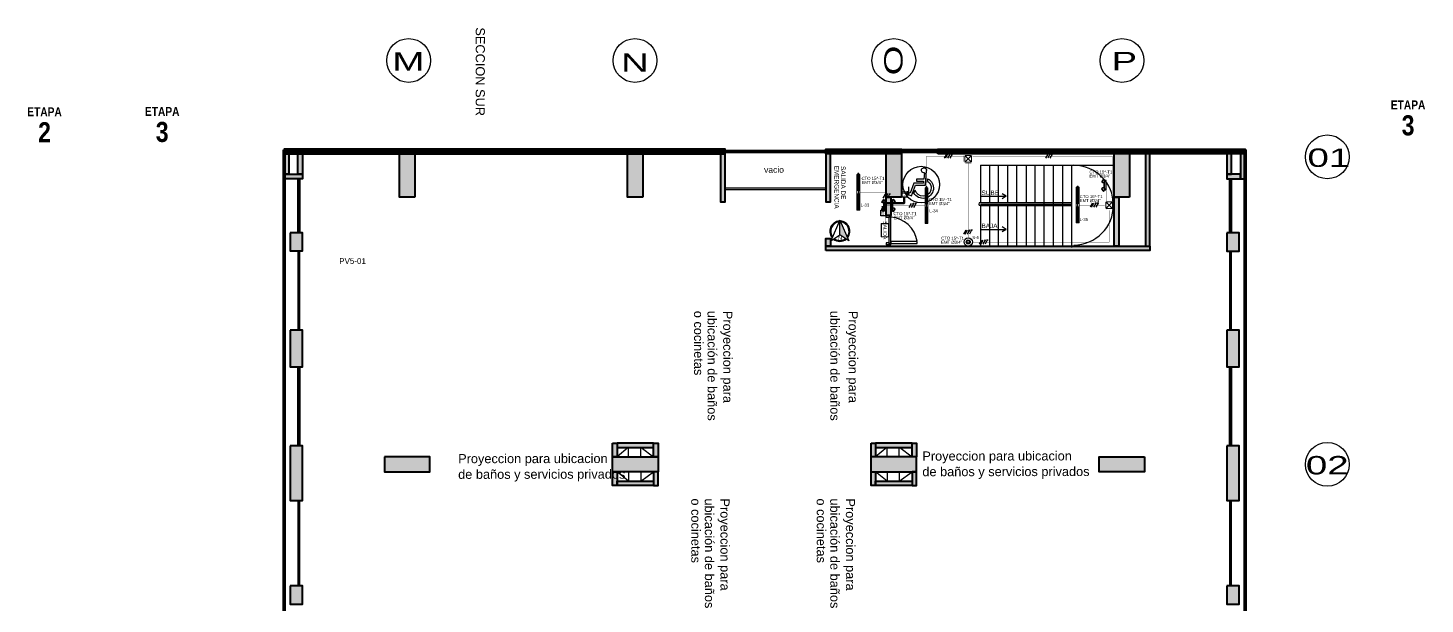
# Model space of a CAD drawing. Header units: metres. Extents: x -692 to 1029, y -233 to 3386.
# Drawn here: x 983.53 to 1029.46, y 2514.55 to 2533.47 of the extents above; entities that cross this region are included whole.
import ezdxf
from ezdxf.lldxf.tags import DXFTag

# ---------------------------------------------------------------- set-up
doc = ezdxf.new("R2010")
doc.units = ezdxf.units.M
for name, pattern in [('DASHED2', [9.525, 6.35, -3.175]), ('HIDDEN', [9.525, 6.35, -3.175]), ('HIDDEN2', [4.7625, 3.175, -1.5875]), ('LÍNEAS_OCULTASX2', [0.75, 0.5, -0.25])]:
    doc.linetypes.add(name, pattern=pattern)
doc.layers.get('Defpoints').update_dxf_attribs({"color": 8})
for name, color, linetype in [('-ALAMBRADO', 7, 'Continuous'), ('-CN-GYD-ILUMINACION-EM', 1, 'Continuous'), ('-CN-GYD-TEXTOS', 7, 'Continuous'), ('1amobla', 253, 'Continuous'), ('AREA PARQUEO', 253, 'Continuous'), ('AS_GL DETECCION_PISO 2', 7, 'Continuous'), ('CAJA DE PASO', 86, 'Continuous'), ('F-2', 253, 'Continuous'), ('GG_LAZO CONTROL DRIVERS', 82, 'Continuous'), ('GG_PISO 3', 8, 'Continuous'), ('GG_PISO 5', 8, 'Continuous'), ('JCA_PROYECCIONES', 1, 'HIDDEN2'), ('LUMINARIA DE EMERGENCIA', 1, 'Continuous'), ('MUEBLE', 253, 'Continuous'), ('NORTE', 7, 'Continuous'), ('SENSOR MOVIMIENTO', 3, 'Continuous'), ('TEXTO 3', 3, 'Continuous')]:
    doc.layers.add(name, color=color, linetype=linetype)
for name, color, linetype, lineweight in [('-CN-GYD-LUMINARIA LED HERMETICA', 1, 'Continuous', 5), ('-CN-GYD-TUBERIA PVC', 96, 'PVC_LINE', 25), ('-CN-GYD-TUBERÍA ILUMINACION', 5, 'Continuous', 18), ('-CN-GYD-TUBERÍA TOMACORRIENTE PVC', 86, 'Continuous', 18), ('-CN-INTERRUPTORES DE PARED', 3, 'Continuous', 20), ('_TEXTO', 7, 'Continuous', 9), ('Estructura', 250, 'Continuous', 40), ('L', 7, 'Continuous', 15), ('TEXTOS', 250, 'Continuous', 20), ('Vidrio', 253, 'Continuous', 30)]:
    doc.layers.add(name, color=color, linetype=linetype, lineweight=lineweight)
doc.layers.add('DIM-25', color=253, linetype='Continuous', plot=False)
for name, color, linetype, true_color in [('HACHTCOLUMNA', 7, 'Continuous', 0x5c5c5c), ('JCA_HATCH 254', 7, 'Continuous', 0xc4c4c4), ('PROYECCION', 7, 'DASHED2', 0x474747)]:
    doc.layers.add(name, color=color, linetype=linetype, true_color=true_color)
doc.layers.add('Muro', color=7, linetype='Continuous', lineweight=40, true_color=0x2e2e2e)
doc.styles.add('GYD', font='arial.ttf', dxfattribs={"height": 2.5})
doc.styles.add('STANDAR NEGRITA', font='ARIALNB.TTF', dxfattribs={"height": 0.2})
doc.styles.get("Standard").update_dxf_attribs({"font": 'arial.ttf'})
doc.styles.add('style2', font='arial.ttf', dxfattribs={"width": 1.5})
tags = doc.linetypes.add('EMT_LINE', pattern='A,0.5,-0.2,["EMT",Standard,S=0.1,R=0,X=-0.1,Y=-0.05],-0.25', length=0.95).pattern_tags.tags
tags[6] = DXFTag(74, 10)
tags = doc.linetypes.add('PVC_LINE', pattern='A,0.5,-0.2,["PVC",Standard,S=0.1,R=0,X=-0.1,Y=-0.05],-0.25', length=0.95).pattern_tags.tags
tags[6] = DXFTag(74, 10)
pattern_1 = [(180, (4.985, -38.812), (-6.00631, -10.40324), [1.50158, -10.51105]), (270, (4.2344, -38.812), (6.00631, -10.40324), [0.75079, -20.05569]), (270, (4.047, -38.812), (6.00631, -10.40324), [0.60063, -20.20584]), (270, (4.422, -38.812), (6.00631, -10.40324), [0.60063, -20.20584]), (240, (3.859, -38.812), (6.00631, -10.40324), [0.4805, -11.53212]), (300, (4.61, -38.812), (12.01262, -4e-09), [0.4805, -11.53212])]
pattern_2 = [(0, (0, 0), (0, 6.985), [5.08, -1.905]), (90, (0, 0), (-6.985, 4e-16), [5.08, -1.905])]

# ---------------------------------------------------------------- blocks, each defined once
blk = doc.blocks.new('3x')
at = {"layer": '-ALAMBRADO'}
h = blk.add_hatch(color=256, dxfattribs=at)
edge = h.paths.add_edge_path()
edge.add_arc((0.078, 0.13), 0.025, 0, 360)
for p, q in [((-0.152, 0.13), (-0.302, -0.13)), ((-0.072, 0.13), (-0.222, -0.13)), ((0.078, 0.13), (-0.072, -0.13)), ((0.228, 0.13), (0.078, -0.13))]:
    blk.add_line(p, q, dxfattribs=at)
blk.add_lwpolyline([(0.278, 0.13), (0.178, 0.13)], dxfattribs=at)
blk.add_circle((0.078, 0.13), 0.025, dxfattribs=at)
blk = doc.blocks.new('*U29')
at = {"layer": '-ALAMBRADO'}
blk.add_blockref('3x', (0, 0), dxfattribs=at)
blk = doc.blocks.new('*U95')
at = {"layer": '-ALAMBRADO'}
blk.add_blockref('3x', (0, 0), dxfattribs=at)
blk = doc.blocks.new('2x')
at = {"layer": '-ALAMBRADO'}
h = blk.add_hatch(color=256, dxfattribs=at)
edge = h.paths.add_edge_path()
edge.add_arc((0.075, 0.13), 0.025, 0, 360)
for p, q in [((-0.075, 0.13), (-0.225, -0.13)), ((0.075, 0.13), (-0.075, -0.13)), ((0.225, 0.13), (0.075, -0.13))]:
    blk.add_line(p, q, dxfattribs=at)
blk.add_lwpolyline([(0.275, 0.13), (0.175, 0.13)], dxfattribs=at)
blk.add_circle((0.075, 0.13), 0.025, dxfattribs=at)
blk = doc.blocks.new('*U28')
at = {"layer": '-ALAMBRADO'}
blk.add_blockref('2x', (0, 0), dxfattribs=at)
blk = doc.blocks.new('A$Cf847e5f9')
h = blk.add_hatch(color=256)
h.dxf.hatch_style = 1
h.paths.add_polyline_path([(6.6, 18), (7.1, 19.1, 0.618991), (-0.9, 0.9), (-0.5, 2, -0.58483)])
h.paths.add_polyline_path([(8.1, 19.1), (8.5, 18, -0.58483), (15.6, 2), (16.1, 0.9, 0.618991)])
at = {"true_color": 0x636466}
h = blk.add_hatch(color=251, dxfattribs=at)
h.dxf.hatch_style = 1
h.paths.add_polyline_path([(7.6, 20.2), (7.6, 4.1), (17.6, -2.4)])
h = blk.add_hatch(color=256)
h.dxf.hatch_style = 1
h.paths.add_polyline_path([(14.7, -0.5), (13.8, 0.1, -0.344197), (1.4, 0.1), (0.5, -0.5, 0.361596)])
for points in [[(-2.4, -2.4), (7.6, 4.1)], [(17.6, -2.4), (7.6, 4.1)]]:
    blk.add_lwpolyline(points)
at = {"layer": 'NORTE'}
for q in [(-2.4, -2.4), (17.6, -2.4)]:
    blk.add_line((7.6, 20.2), q, dxfattribs=at)
blk.add_lwpolyline([(7.6, 4.1), (7.6, 20.2)], dxfattribs=at)
for radius, start, end in [(11.1, 92.5879, 219.6164), (10.1, 95.4614, 216.7429), (11.1, 320.3836, 87.4121), (10.1, 323.2571, 84.5386), (10.1, 232.0134, 307.9866), (11.1, 230.2404, 309.7596)]:
    blk.add_arc((7.6, 8), radius, start, end, dxfattribs=at)
at = {"layer": 'NORTE', "insert": (5.9, 2.4), "char_height": 4, "attachment_point": 1}
blk.add_mtext_dynamic_manual_height_columns('N', width=1.323, gutter_width=12.5, heights=[0], dxfattribs=at)
blk = doc.blocks.new('LUMINARIA HERMETICA 40W')
h = blk.add_hatch()
h.set_pattern_fill('SWAMP', color=252, scale=0.472938, angle=180)
h.set_pattern_definition(pattern_1)
h.paths.add_polyline_path([(-24, 55), (23, 55), (23, 585), (-24, 585)])
h = blk.add_hatch()
h.set_pattern_fill('SWAMP', color=252, scale=0.472938, angle=180)
h.set_pattern_definition(pattern_1)
h.paths.add_polyline_path([(-24, -585), (23, -585), (23, -55), (-24, -55)])
at = {"layer": '-CN-INTERRUPTORES DE PARED', "color": 1, "extrusion": (0, 0, -1)}
for p, q in [((-46, 585), (46, 585)), ((-46, 55), (-46, 585)), ((46, 585), (46, 559)), ((46, 559), (46, 55)), ((-46, -559), (-46, -55)), ((46, -55), (46, -585)), ((-46, -585), (-46, -559)), ((46, -585), (-46, -585))]:
    blk.add_line(p, q, dxfattribs=at)
at = {"layer": '-CN-INTERRUPTORES DE PARED', "color": 1}
for p, q in [((46, 55), (-46, 55)), ((0, 55), (0, -55)), ((46, -55), (46, 55)), ((-46, -55), (46, -55)), ((-16, -587), (-17, -588)), ((-17, -588), (-17, -589)), ((-17, -589), (-17, -595)), ((-17, -595), (-12, -595)), ((-15, -587), (-16, -587)), ((-12, -596), (-16, -596)), ((-16, -596), (-16, -604)), ((-16, -604), (-12, -604)), ((-16, -605), (-16, -615)), ((-12, -605), (-16, -605)), ((-16, -615), (-14, -617)), ((-13, -587), (-15, -587)), ((-14, -617), (-14, -621)), ((-14, -621), (-14, -623)), ((-14, -623), (-11, -626)), ((-13, -587), (-13, -585)), ((-13, -585), (0, -585)), ((-12, -588), (-13, -587)), ((0, -587), (-13, -587)), ((-11, -589), (-12, -588)), ((-12, -595), (-12, -596)), ((-12, -604), (-12, -605)), ((-8, -588), (-11, -589)), ((-11, -626), (0, -626)), ((-7, -588), (-8, -588)), ((-3, -587), (-7, -588)), ((0, -587), (-3, -587)), ((13, -585), (0, -585)), ((0, -587), (3, -587)), ((0, -587), (13, -587)), ((11, -626), (0, -626)), ((3, -587), (7, -588)), ((7, -588), (8, -588)), ((8, -588), (11, -589)), ((11, -589), (12, -588)), ((14, -623), (11, -626)), ((12, -588), (13, -587)), ((17, -595), (12, -595)), ((12, -595), (12, -596)), ((12, -596), (16, -596)), ((16, -604), (12, -604)), ((12, -604), (12, -605)), ((12, -605), (16, -605)), ((13, -587), (13, -585)), ((13, -587), (15, -587)), ((16, -615), (14, -617)), ((14, -617), (14, -621)), ((14, -621), (14, -623)), ((15, -587), (16, -587)), ((16, -587), (17, -588)), ((16, -596), (16, -604)), ((16, -605), (16, -615)), ((17, -588), (17, -589)), ((17, -589), (17, -595))]:
    blk.add_line(p, q, dxfattribs=at)
for points in [[(-46, 55), (-46, -55)], [(-17, -594), (-11, -594), (-8, -594), (0, -594)], [(-14, -617), (0, -617)], [(-12, -595), (0, -595)], [(-12, -596), (0, -596)], [(-12, -604), (0, -604)], [(-12, -605), (0, -605)], [(-11, -589), (-11, -595)], [(-9, -615), (-11, -617)], [(-7, -605), (-7, -615), (-9, -615), (-9, -605)], [(-8, -588), (-8, -595)], [(-8, -604), (-8, -596)], [(-7, -615), (-4, -617)], [(17, -594), (11, -594), (8, -594), (0, -594)], [(12, -595), (0, -595)], [(12, -596), (0, -596)], [(12, -604), (0, -604)], [(12, -605), (0, -605)], [(14, -617), (0, -617)], [(7, -615), (4, -617)], [(7, -605), (7, -615), (9, -615), (9, -605)], [(8, -588), (8, -595)], [(8, -604), (8, -596)], [(9, -615), (11, -617)], [(11, -589), (11, -595)]]:
    blk.add_lwpolyline(points, dxfattribs=at)
at = {"color": 1}
for points in [[(23, 55), (-24, 55), (-24, 585), (23, 585)], [(23, -585), (-24, -585), (-24, -55), (23, -55)]]:
    blk.add_lwpolyline(points, close=True, dxfattribs=at)
blk = doc.blocks.new('Caja de paso')
at = {"layer": '-CN-GYD-TUBERÍA TOMACORRIENTE PVC', "const_width": 0.00173}
blk.add_lwpolyline([(-0.111, 0.067), (-0.111, -0.067, 0.414214), (-0.067, -0.111), (0.067, -0.111, 0.414214), (0.111, -0.067), (0.111, 0.067, 0.414214), (0.067, 0.111), (-0.067, 0.111, 0.414214)], format="xyb", close=True, dxfattribs=at)
at = {"layer": '-CN-GYD-TUBERÍA TOMACORRIENTE PVC'}
blk.add_lwpolyline([(-0.057, -0.082), (0.057, -0.082, 0.414214), (0.082, -0.057), (0.082, 0.057, 0.414214), (0.057, 0.082), (-0.057, 0.082, 0.414214), (-0.082, 0.057), (-0.082, -0.057, 0.414214)], format="xyb", close=True, dxfattribs=at)
at = {"layer": '-CN-GYD-TUBERÍA TOMACORRIENTE PVC', "linetype": 'LÍNEAS_OCULTASX2'}
for points in [[(-0.057, 0.057), (0.057, -0.057)], [(0.057, 0.057), (-0.057, -0.057)]]:
    blk.add_lwpolyline(points, dxfattribs=at)
at = {"layer": '-CN-GYD-TUBERÍA TOMACORRIENTE PVC'}
for centre in [(-0.057, 0.057), (0.057, 0.057), (-0.057, -0.057), (0.057, -0.057)]:
    blk.add_circle(centre, 0.00665, dxfattribs=at)
blk = doc.blocks.new('*U52')
at = {"layer": '-CN-GYD-ILUMINACION-EM', "ltscale": 0.3}
for p, q in [((-145, 270), (-200, 170)), ((-114, 285), (-197, 136)), ((-193, 144), (-193, 144)), ((-119, 277), (-119, 277)), ((-145, -270), (-200, -170)), ((-114, -285), (-197, -136)), ((-193, -144), (-193, -144)), ((-119, -277), (-119, -277))]:
    blk.add_line(p, q, dxfattribs=at)
at = {"layer": '-CN-GYD-ILUMINACION-EM'}
for p, q in [((-104, 116), (-104, -116)), ((-94, 114), (-94, -114)), ((0, 217), (-46, 217)), ((0, 207), (-40, 207)), ((0, -217), (0, 217)), ((-46, -217), (0, -217)), ((-40, -207), (0, -207))]:
    blk.add_line(p, q, dxfattribs=at)
for points in [[(-96, 130), (-110, 138)], [(-46, 217), (-104, 116)], [(-40, 207), (-94, 114)], [(-56, 199), (-70, 208)], [(-96, -130), (-110, -138)], [(-46, -217), (-104, -116)], [(-40, -207), (-94, -114)], [(-56, -199), (-70, -208)]]:
    blk.add_lwpolyline(points, dxfattribs=at)
at = {"layer": '-CN-GYD-ILUMINACION-EM', "ltscale": 0.3}
for centre, radius, start, end in [((-183, 161), 19.1, 150.97153, 240.97153), ((-156, 211), 85.5, 240.97153, 60.97153), ((-128, 260), 19.1, 60.97153, 150.97153), ((-183, -161), 19.1, 119.02847, 209.02847), ((-156, -211), 85.5, 299.02847, 119.02847), ((-128, -260), 19.1, 209.02847, 299.02847)]:
    blk.add_arc(centre, radius, start, end, dxfattribs=at)
at = {"layer": '-CN-GYD-TEXTOS', "style": 'GYD'}
blk.add_attdef('5', (-68, -406), '', height=125, rotation=90, dxfattribs=at)
blk = doc.blocks.new('*U53')
at = {"layer": '-CN-GYD-ILUMINACION-EM', "ltscale": 0.3}
for p, q in [((-145, 270), (-200, 170)), ((-114, 285), (-197, 136)), ((-193, 144), (-193, 144)), ((-119, 277), (-119, 277)), ((-145, -270), (-200, -170)), ((-114, -285), (-197, -136)), ((-193, -144), (-193, -144)), ((-119, -277), (-119, -277))]:
    blk.add_line(p, q, dxfattribs=at)
at = {"layer": '-CN-GYD-ILUMINACION-EM'}
for p, q in [((-104, 116), (-104, -116)), ((-94, 114), (-94, -114)), ((0, 217), (-46, 217)), ((0, 207), (-40, 207)), ((0, -217), (0, 217)), ((-46, -217), (0, -217)), ((-40, -207), (0, -207))]:
    blk.add_line(p, q, dxfattribs=at)
for points in [[(-96, 130), (-110, 138)], [(-46, 217), (-104, 116)], [(-40, 207), (-94, 114)], [(-56, 199), (-70, 208)], [(-96, -130), (-110, -138)], [(-46, -217), (-104, -116)], [(-40, -207), (-94, -114)], [(-56, -199), (-70, -208)]]:
    blk.add_lwpolyline(points, dxfattribs=at)
at = {"layer": '-CN-GYD-ILUMINACION-EM', "ltscale": 0.3}
for centre, radius, start, end in [((-183, 161), 19.1, 150.97153, 240.97153), ((-156, 211), 85.5, 240.97153, 60.97153), ((-128, 260), 19.1, 60.97153, 150.97153), ((-183, -161), 19.1, 119.02847, 209.02847), ((-156, -211), 85.5, 299.02847, 119.02847), ((-128, -260), 19.1, 209.02847, 299.02847)]:
    blk.add_arc(centre, radius, start, end, dxfattribs=at)
at = {"layer": '-CN-GYD-TEXTOS', "style": 'GYD'}
blk.add_attdef('5', (-68, -406), '', height=125, rotation=90, dxfattribs=at)
blk = doc.blocks.new('Sensor 360º_')
at = {"layer": 'SENSOR MOVIMIENTO'}
for radius in [0.113, 0.054, 0.0375]:
    blk.add_circle((0, 0), radius, dxfattribs=at)
blk = doc.blocks.new('Salida_3.8W')
h = blk.add_hatch()
h.set_pattern_fill('ANGLE', color=256)
h.set_pattern_definition(pattern_2)
h.paths.add_polyline_path([(0.434, -0.01), (0.434, 0.303), (-0.434, 0.303), (-0.434, -0.01)])
h.paths.add_polyline_path([(-0.424, 0), (-0.424, 0.293), (0.424, 0.293), (0.424, 0)], flags=16)
h = blk.add_hatch()
h.set_pattern_fill('ANGLE', color=256)
h.set_pattern_definition(pattern_2)
h.paths.add_polyline_path([(0.434, -0.01), (0.434, 0.303), (-0.434, 0.303), (-0.434, -0.01)])
h.paths.add_polyline_path([(-0.424, 0), (-0.424, 0.293), (0.424, 0.293), (0.424, 0)], flags=16)
at = {"layer": 'L'}
h = blk.add_hatch(dxfattribs=at)
h.set_pattern_fill('ANGLE', color=3)
h.set_pattern_definition([(0, (-44.6785, -37.2514), (0, 6.985), [5.08, -1.905]), (90, (-44.6785, -37.2514), (-6.985, 4e-16), [5.08, -1.905])])
h.paths.add_polyline_path([(0.434, -0.01), (0.434, 0.303), (-0.434, 0.303), (-0.434, -0.01)])
h.paths.add_polyline_path([(-0.424, 0), (-0.424, 0.293), (0.424, 0.293), (0.424, 0)], flags=16)
h = blk.add_hatch(color=3, dxfattribs=at)
h.paths.add_polyline_path([(0.434, -0.01), (0.434, 0.303), (-0.434, 0.303), (-0.434, -0.01)])
h.paths.add_polyline_path([(-0.424, 0), (-0.424, 0.293), (0.424, 0.293), (0.424, 0)], flags=16)
at = {"layer": 'L', "color": 3}
for points in [[(-0.434, 0.303), (0.434, 0.303), (0.434, -0.01), (-0.434, -0.01)], [(-0.424, 0.293), (0.424, 0.293), (0.424, 0), (-0.424, 0)]]:
    blk.add_lwpolyline(points, close=True, dxfattribs=at)
at = {"layer": 'L', "color": 3, "insert": (0, 0.146, 712.661), "char_height": 0.15, "width": 0.84839, "attachment_point": 5}
blk.add_mtext('\\pxqc;SALIDA', dxfattribs=at)
blk = doc.blocks.new('Est etapa 3 torre')
at = {"layer": 'HACHTCOLUMNA'}
h = blk.add_hatch(color=256, dxfattribs=at)
h.paths.add_polyline_path([(1123.55, -5959.124), (1123.05, -5959.124), (1123.05, -5957.624), (1123.55, -5957.624)])
h.paths.add_polyline_path([(1116.05, -5959.124), (1115.55, -5959.124), (1115.55, -5957.624), (1116.05, -5957.624)])
h.paths.add_polyline_path([(1139.548, -5959.124), (1139.048, -5959.124), (1139.048, -5957.624), (1139.548, -5957.624)])
h.paths.add_polyline_path([(1132.05, -5959.124), (1131.55, -5959.124), (1131.55, -5957.624), (1132.05, -5957.624)])
h.paths.add_polyline_path([(1140.048, -5967.649), (1140.048, -5968.149), (1138.548, -5968.149), (1138.548, -5967.649)])
h.paths.add_polyline_path([(1124.05, -5967.649), (1124.05, -5968.149), (1122.55, -5968.149), (1122.55, -5967.649)])
h.paths.add_polyline_path([(1131.05, -5967.649), (1131.05, -5968.149), (1132.55, -5968.149), (1132.55, -5967.649)])
h.paths.add_polyline_path([(1115.05, -5967.649), (1115.05, -5968.149), (1116.55, -5968.149), (1116.55, -5967.649)])
h.paths.add_polyline_path([(1140.048, -5975.649), (1140.048, -5976.149), (1138.548, -5976.149), (1138.548, -5975.649)])
h.paths.add_polyline_path([(1124.05, -5975.649), (1124.05, -5976.149), (1122.55, -5976.149), (1122.55, -5975.649)])
h.paths.add_polyline_path([(1131.05, -5975.649), (1131.05, -5976.149), (1132.55, -5976.149), (1132.55, -5975.649)])
h.paths.add_polyline_path([(1115.05, -5975.649), (1115.05, -5976.149), (1116.55, -5976.149), (1116.55, -5975.649)])
h.paths.add_polyline_path([(1140.048, -5985.749), (1140.048, -5986.249), (1138.548, -5986.249), (1138.548, -5985.749)])
h.paths.add_polyline_path([(1124.05, -5985.749), (1124.05, -5986.249), (1122.55, -5986.249), (1122.55, -5985.749)])
h.paths.add_polyline_path([(1131.05, -5985.749), (1131.05, -5986.249), (1132.55, -5986.249), (1132.55, -5985.749)])
h.paths.add_polyline_path([(1115.05, -5985.749), (1115.05, -5986.249), (1116.55, -5986.249), (1116.55, -5985.749)])
h.paths.add_polyline_path([(1140.048, -5993.749), (1140.048, -5994.249), (1138.548, -5994.249), (1138.548, -5993.749)])
h.paths.add_polyline_path([(1124.05, -5993.749), (1124.05, -5994.249), (1122.55, -5994.249), (1122.55, -5993.749)])
h.paths.add_polyline_path([(1131.05, -5993.749), (1131.05, -5994.249), (1132.55, -5994.249), (1132.55, -5993.749)])
h.paths.add_polyline_path([(1115.05, -5993.749), (1115.05, -5994.249), (1116.55, -5994.249), (1116.55, -5993.749)])
h.paths.add_polyline_path([(1132.05, -6003.426), (1131.55, -6003.426), (1131.55, -6004.922), (1132.05, -6004.922)])
h.paths.add_polyline_path([(1138.153, -6003.424), (1139.653, -6003.424), (1139.653, -6003.924), (1138.153, -6003.924)])
h.paths.add_polyline_path([(1116.05, -6004.924), (1116.05, -6003.424), (1115.55, -6003.424), (1115.55, -6004.924)])
h.paths.add_polyline_path([(1123.55, -6004.924), (1123.55, -6003.424), (1123.05, -6003.424), (1123.05, -6004.924)])
h.paths.add_polyline_path([(1139.048, -6011.949), (1139.048, -6009.549), (1139.548, -6009.549), (1139.548, -6011.949)])
h.paths.add_polyline_path([(1131.55, -6009.549), (1131.55, -6011.949), (1132.05, -6011.949), (1132.05, -6009.549)])
h.paths.add_polyline_path([(1123.05, -6009.549), (1123.05, -6011.949), (1123.55, -6011.949), (1123.55, -6009.549)])
h.paths.add_polyline_path([(1116.05, -6009.549), (1116.05, -6011.949), (1115.55, -6011.949), (1115.55, -6009.549)])
at = {"layer": 'Estructura'}
for points in [[(1116.05, -5959.124), (1115.55, -5959.124), (1115.55, -5957.624), (1116.05, -5957.624)], [(1123.55, -5959.124), (1123.05, -5959.124), (1123.05, -5957.624), (1123.55, -5957.624)], [(1132.05, -5959.124), (1131.55, -5959.124), (1131.55, -5957.624), (1132.05, -5957.624)], [(1139.548, -5959.124), (1139.048, -5959.124), (1139.048, -5957.624), (1139.548, -5957.624)], [(1115.05, -5967.649), (1115.05, -5968.149), (1116.55, -5968.149), (1116.55, -5967.649)], [(1124.05, -5967.649), (1124.05, -5968.149), (1122.55, -5968.149), (1122.55, -5967.649)], [(1131.05, -5967.649), (1131.05, -5968.149), (1132.55, -5968.149), (1132.55, -5967.649)], [(1140.048, -5967.649), (1140.048, -5968.149), (1138.548, -5968.149), (1138.548, -5967.649)]]:
    blk.add_lwpolyline(points, close=True, dxfattribs=at)
blk = doc.blocks.new('discap')
at = {"layer": 'TEXTO 3', "color": 0, "linetype": 'Continuous'}
for p, q in [((-179169, -277469), (-179154, -277610)), ((-178353, -278322), (-178426, -278155))]:
    blk.add_line(p, q, dxfattribs=at)
blk.add_lwpolyline([(-178974, -277120), (-178946, -277498), (-178511, -277498), (-178511, -277624), (-178926, -277624), (-178926, -277730), (-178352, -277730), (-178127, -278321), (-177953, -278254), (-177909, -278371), (-178198, -278488), (-178440, -277852), (-179047, -277852), (-179102, -276980)], dxfattribs=at)
for centre, radius, start, end in [((-178897, -278025), 619, 116.09541, 331.34503), ((-178951, -276970), 152, 261.2603, 183.66969), ((-178897, -278025), 488, 121.7945, 344.57102)]:
    blk.add_arc(centre, radius, start, end, dxfattribs=at)
blk = doc.blocks.new('Caja metalica de 12')
at = {"layer": '1amobla', "linetype": 'Continuous', "ltscale": 0.3}
blk.add_lwpolyline([(-1069.691, -2855.357), (-1069.511, -2855.357), (-1069.511, -2855.537), (-1069.691, -2855.537), (-1069.691, -2855.357)], dxfattribs=at)
at = {"layer": '1amobla', "color": 7, "linetype": 'Continuous', "ltscale": 0.3, "insert": (-1069.679, -2855.397), "char_height": 0.04, "width": 0.07916, "attachment_point": 1}
blk.add_mtext('CM 12X12', dxfattribs=at)
blk = doc.blocks.new('A$Ca864cd78')
at = {"layer": 'JCA_HATCH 254'}
h = blk.add_hatch(color=256, dxfattribs=at)
h.paths.add_polyline_path([(3.794, 54.304), (3.794, 54.455), (0, 54.455), (0, 54.305)])
h.paths.add_polyline_path([(4.293, 0.02), (4.293, 0.17), (0, 0.17), (0, 0.02)])
h.paths.add_polyline_path([(0.201, 51.71), (0.201, 51.113), (0.601, 51.113), (0.601, 51.71)])
h.paths.add_polyline_path([(0.201, 48.509), (0.201, 47.306), (0.601, 47.306), (0.601, 48.509)])
h.paths.add_polyline_path([(0.201, 4.505), (0.201, 2.712), (0.601, 2.712), (0.601, 4.505)])
h.paths.add_polyline_path([(0.201, 10.703), (0.201, 10.107), (0.601, 10.107), (0.601, 10.703)])
h.paths.add_polyline_path([(0.201, 14.656), (0.201, 13.453), (0.601, 13.453), (0.601, 14.656)])
h.paths.add_polyline_path([(0.201, 22.611), (0.201, 21.408), (0.601, 21.408), (0.601, 22.611)])
h.paths.add_polyline_path([(0.201, 28.96), (0.201, 28.364), (0.601, 28.364), (0.601, 28.96)])
h.paths.add_polyline_path([(0.201, 32.763), (0.201, 31.56), (0.601, 31.56), (0.601, 32.763)])
h.paths.add_polyline_path([(0.201, 40.112), (0.201, 39.516), (0.601, 39.516), (0.601, 40.112)])
h.paths.add_polyline_path([(0.601, 53.63), (0.451, 53.63), (0.451, 54.305), (0.601, 54.305)])
h.paths.add_polyline_path([(0.15, 53.63), (0, 53.63), (0, 54.305), (0.15, 54.305)])
h.paths.add_polyline_path([(0.601, 53.63), (0.601, 53.48), (0, 53.48), (0, 53.63)])
h.paths.add_polyline_path([(0.601, 0.792), (0.451, 0.792), (0.451, 0.17), (0.601, 0.17)])
h.paths.add_polyline_path([(0.15, 0.792), (0, 0.792), (0, 0.17), (0.15, 0.17)])
h.paths.add_polyline_path([(0.601, 0.792), (0.601, 0.942), (0, 0.942), (0, 0.792)])
h.paths.add_polyline_path([(0.201, 7.308), (0.201, 8.511), (0.601, 8.511), (0.601, 7.308)])
h.paths.add_polyline_path([(0.201, 18.604), (0.201, 17.401), (0.601, 17.401), (0.601, 18.604)])
h.paths.add_polyline_path([(0.201, 26.611), (0.201, 25.408), (0.601, 25.408), (0.601, 26.611)])
h.paths.add_polyline_path([(0.201, 36.711), (0.201, 35.508), (0.601, 35.508), (0.601, 36.711)])
h.paths.add_polyline_path([(0.201, 44.711), (0.201, 42.912), (0.601, 42.912), (0.601, 44.711)])
h = blk.add_hatch(color=256, dxfattribs=at)
h.paths.add_polyline_path([(14.499, 54.454), (11.294, 54.454), (11.294, 54.304), (14.349, 54.304), (14.349, 52.731), (14.499, 52.731)])
h.paths.add_polyline_path([(11.294, 54.305), (11.294, 54.455), (4.294, 54.455), (4.294, 54.305)])
h = blk.add_hatch(color=256, dxfattribs=at)
h.paths.add_polyline_path([(28.316, 51.275), (28.466, 51.275), (28.466, 54.305), (31.595, 54.305), (31.595, 54.455), (28.316, 54.454)])
h.paths.add_polyline_path([(27.791, 54.454), (27.791, 54.304), (28.316, 54.304), (28.316, 54.454)])
h.paths.add_polyline_path([(21.494, 54.304), (21.494, 54.454), (27.791, 54.454), (27.791, 54.304)])
h.paths.add_polyline_path([(27.791, 51.275), (27.641, 51.275), (27.641, 51.273), (27.791, 51.273)])
h.paths.add_polyline_path([(27.441, 51.275), (27.291, 51.275), (27.291, 52.879), (27.441, 52.879)])
h.paths.add_polyline_path([(17.807, 51.123), (17.807, 51.273), (28.466, 51.273), (28.466, 51.123)])
h.paths.add_polyline_path([(19.944, 52.277), (19.794, 52.277), (19.794, 52.879), (19.944, 52.879)])
h.paths.add_polyline_path([(17.807, 54.305), (17.807, 54.455), (20.294, 54.454), (20.294, 54.304)])
h.paths.add_polyline_path([(17.957, 54.305), (17.807, 54.305), (17.807, 52.731), (17.957, 52.731)])
h.paths.add_polyline_path([(17.957, 51.275), (17.807, 51.275), (17.807, 51.526), (17.957, 51.526)])
h = blk.add_hatch(color=256, dxfattribs=at)
h.paths.add_polyline_path([(30.995, 53.63), (31.145, 53.63), (31.145, 54.305), (30.995, 54.305)])
h.paths.add_polyline_path([(30.995, 51.708), (30.995, 51.111), (31.395, 51.111), (31.395, 51.708)])
h.paths.add_polyline_path([(30.995, 48.509), (30.995, 47.306), (31.395, 47.306), (31.395, 48.509)])
h.paths.add_polyline_path([(30.995, 14.656), (30.995, 13.453), (31.395, 13.453), (31.395, 14.656)])
h.paths.add_polyline_path([(30.995, 22.611), (30.995, 21.408), (31.395, 21.408), (31.395, 22.611)])
h.paths.add_polyline_path([(30.995, 28.961), (30.995, 28.364), (31.395, 28.364), (31.395, 28.961)])
h.paths.add_polyline_path([(30.995, 32.763), (30.995, 31.56), (31.395, 31.56), (31.395, 32.763)])
h.paths.add_polyline_path([(30.995, 40.112), (30.995, 39.516), (31.395, 39.516), (31.395, 40.112)])
edge = h.paths.add_edge_path(flags=17)
edge.add_line((30.995, 44.355), (30.995, 43.855))
edge.add_line((30.995, 43.855), (30.995, 44.355))
h.paths.add_polyline_path([(30.995, 44.711), (30.995, 42.912), (31.395, 42.912), (31.395, 44.711)])
h.paths.add_polyline_path([(30.995, 36.711), (30.995, 35.508), (31.395, 35.508), (31.395, 36.711)])
h.paths.add_polyline_path([(30.995, 18.611), (30.995, 17.408), (31.395, 17.408), (31.395, 18.611)])
h.paths.add_polyline_path([(31.445, 53.48), (31.445, 53.63), (30.995, 53.63), (30.995, 53.48)])
h.paths.add_polyline_path([(31.445, 53.48), (31.595, 53.48), (31.595, 54.305), (31.445, 54.305)])
h.paths.add_polyline_path([(30.995, 26.611), (30.995, 25.408), (31.395, 25.408), (31.395, 26.611)])
h = blk.add_hatch(color=256, dxfattribs=at)
h.paths.add_polyline_path([(10.794, 44.805), (10.944, 44.805), (10.944, 44.355), (10.794, 44.355)])
h.paths.add_polyline_path([(10.944, 44.805), (10.944, 44.655), (12.144, 44.655), (12.144, 44.805)])
h.paths.add_polyline_path([(12.144, 44.805), (12.294, 44.805), (12.294, 44.355), (12.144, 44.355)])
h.paths.add_polyline_path([(19.294, 44.805), (19.444, 44.805), (19.444, 44.355), (19.294, 44.355)])
h.paths.add_polyline_path([(19.444, 44.805), (19.444, 44.655), (20.644, 44.655), (20.644, 44.805)])
h.paths.add_polyline_path([(20.644, 44.805), (20.794, 44.805), (20.794, 44.355), (20.644, 44.355)])
h.paths.add_polyline_path([(10.944, 43.405), (10.794, 43.405), (10.794, 43.855), (10.944, 43.855)])
h.paths.add_polyline_path([(12.144, 43.405), (12.294, 43.405), (12.294, 43.855), (12.144, 43.855)])
h.paths.add_polyline_path([(10.944, 43.405), (10.944, 43.555), (12.144, 43.555), (12.144, 43.405)])
h.paths.add_polyline_path([(19.444, 43.405), (19.294, 43.405), (19.294, 43.855), (19.444, 43.855)])
h.paths.add_polyline_path([(20.644, 43.405), (20.794, 43.405), (20.794, 43.855), (20.644, 43.855)])
h.paths.add_polyline_path([(19.444, 43.405), (19.444, 43.555), (20.644, 43.555), (20.644, 43.405)])
h.paths.add_polyline_path([(10.794, 26.705), (10.944, 26.705), (10.944, 26.255), (10.794, 26.255)])
h.paths.add_polyline_path([(10.944, 26.705), (10.944, 26.555), (12.144, 26.555), (12.144, 26.705)])
h.paths.add_polyline_path([(12.144, 26.705), (12.294, 26.705), (12.294, 26.255), (12.144, 26.255)])
h.paths.add_polyline_path([(19.294, 26.705), (19.444, 26.705), (19.444, 26.255), (19.294, 26.255)])
h.paths.add_polyline_path([(19.444, 26.705), (19.444, 26.555), (20.644, 26.555), (20.644, 26.705)])
h.paths.add_polyline_path([(20.644, 26.705), (20.794, 26.705), (20.794, 26.255), (20.644, 26.255)])
h.paths.add_polyline_path([(10.944, 25.305), (10.794, 25.305), (10.794, 25.755), (10.944, 25.755)])
h.paths.add_polyline_path([(12.144, 25.305), (12.294, 25.305), (12.294, 25.755), (12.144, 25.755)])
h.paths.add_polyline_path([(10.944, 25.305), (10.944, 25.455), (12.144, 25.455), (12.144, 25.305)])
h.paths.add_polyline_path([(19.444, 25.305), (19.294, 25.305), (19.294, 25.755), (19.444, 25.755)])
h.paths.add_polyline_path([(20.644, 25.305), (20.794, 25.305), (20.794, 25.755), (20.644, 25.755)])
h.paths.add_polyline_path([(19.444, 25.305), (19.444, 25.455), (20.644, 25.455), (20.644, 25.305)])
at = {"layer": '1amobla', "linetype": 'Continuous', "ltscale": 0.3}
for points in [[(20.294, 53.06), (20.474, 53.06), (20.474, 52.88), (20.294, 52.88), (20.294, 53.06)], [(20.294, 53.06), (20.474, 53.06), (20.474, 52.88), (20.294, 52.88), (20.294, 53.06)], [(19.614, 52.452), (19.794, 52.452), (19.794, 52.272), (19.614, 52.272), (19.614, 52.452)], [(19.614, 52.452), (19.794, 52.452), (19.794, 52.272), (19.614, 52.272), (19.614, 52.452)]]:
    blk.add_lwpolyline(points, dxfattribs=at)
at = {"layer": 'AREA PARQUEO'}
for p, q in [((22.89, 53.93), (22.89, 52.705)), ((22.89, 53.93), (27.291, 53.93)), ((23.19, 53.93), (23.19, 52.705)), ((23.49, 52.705), (23.49, 53.93)), ((23.79, 52.705), (23.79, 53.93)), ((24.09, 52.705), (24.09, 53.93)), ((24.39, 53.93), (24.39, 52.705)), ((24.69, 52.705), (24.69, 53.93)), ((24.99, 51.273), (24.99, 53.93)), ((25.29, 51.273), (25.29, 53.93)), ((25.59, 53.93), (25.59, 51.273)), ((25.89, 53.93), (25.89, 51.226)), ((22.89, 52.705), (25.89, 52.705)), ((22.89, 52.655), (25.89, 52.655)), ((22.89, 52.605), (22.89, 51.273)), ((22.89, 52.605), (25.89, 52.605)), ((23.19, 52.605), (23.19, 51.273)), ((23.49, 51.273), (23.49, 52.605)), ((23.79, 51.273), (23.79, 52.605)), ((24.09, 51.273), (24.09, 52.605)), ((24.39, 52.605), (24.39, 51.273)), ((24.69, 51.273), (24.69, 52.605))]:
    blk.add_line(p, q, dxfattribs=at)
blk.add_circle((20.944, 53.293), 0.6, dxfattribs=at)
blk.add_circle((20.944, 53.293), 0.6, dxfattribs=at)
blk.add_arc((22.89, 52.655), 0.05, 90, 270, dxfattribs=at)
at = {"layer": 'AS_GL DETECCION_PISO 2', "linetype": 'Continuous', "lineweight": 50}
for points in [[(20.384, 52.88), (20.384, 52.68), (19.86, 52.68)], [(19.86, 52.68), (19.73, 52.68), (19.73, 52.452)]]:
    blk.add_lwpolyline(points, dxfattribs=at)
at = {"layer": 'Defpoints', "ltscale": 5, "const_width": 0.12}
blk.add_lwpolyline([(0, 54.38), (31.592, 54.38), (31.592, -0.095), (0, -0.095)], close=True, dxfattribs=at)
at = {"layer": 'DIM-25'}
blk.add_arc((19.874, 51.281), 0.948, 8.9952, 85.6635, dxfattribs=at)
at = {"layer": 'F-2'}
for points in [[(19.878, 52.209), (19.796, 52.209), (19.796, 52.277), (19.946, 52.277), (19.946, 52.226), (19.878, 52.226), (19.878, 52.209)], [(19.929, 52.284), (19.929, 52.277), (19.813, 52.277), (19.813, 52.284)], [(19.878, 51.378), (19.796, 51.378), (19.796, 51.311), (19.946, 51.311), (19.946, 51.361), (19.878, 51.361), (19.878, 51.378)], [(19.929, 51.294), (19.929, 51.311), (19.813, 51.311), (19.813, 51.294)]]:
    blk.add_lwpolyline(points, dxfattribs=at)
blk.add_lwpolyline([(19.878, 51.361), (19.946, 51.361), (19.946, 52.226), (19.878, 52.226)], close=True, dxfattribs=at)
at = {"layer": 'GG_LAZO CONTROL DRIVERS', "ltscale": 0.3}
for points in [[(20.53, 53.219), (20.53, 52.935), (20.486, 53.061), (20.53, 53.061)], [(19.704, 52.736), (19.704, 52.452), (19.66, 52.578), (19.704, 52.578)]]:
    blk.add_lwpolyline(points, dxfattribs=at)
at = {"layer": 'JCA_HATCH 254'}
for p, q in [((11.311, 44.655), (10.944, 44.355)), ((11.324, 44.355), (11.324, 44.655)), ((11.724, 44.355), (11.724, 44.655)), ((11.737, 44.655), (12.144, 44.355)), ((19.811, 44.655), (19.444, 44.355)), ((19.824, 44.355), (19.824, 44.655)), ((20.224, 44.355), (20.224, 44.655)), ((20.237, 44.655), (20.644, 44.355)), ((11.324, 43.555), (10.944, 43.855)), ((11.324, 43.855), (11.324, 43.555)), ((11.724, 43.855), (11.724, 43.555)), ((11.724, 43.555), (12.144, 43.855)), ((19.824, 43.555), (19.444, 43.855)), ((19.824, 43.855), (19.824, 43.555)), ((20.224, 43.855), (20.224, 43.555)), ((20.224, 43.555), (20.644, 43.855))]:
    blk.add_line(p, q, dxfattribs=at)
at = {"layer": 'JCA_PROYECCIONES'}
for p, q in [((0, 54.45), (0, 0.02)), ((31.592, 54.305), (31.592, 1.658)), ((0, 0.942), (0, 53.48))]:
    blk.add_line(p, q, dxfattribs=at)
at = {"layer": 'MUEBLE', "linetype": 'HIDDEN'}
blk.add_lwpolyline([(19.946, 51.429), (19.946, 51.361), (20.811, 51.361), (20.811, 51.429)], close=True, dxfattribs=at)
at = {"layer": 'Muro'}
for points in [[(14.499, 54.304), (14.499, 54.455), (0, 54.455), (0, 54.305)], [(0.15, 53.63), (0, 53.63), (0, 54.305), (0.15, 54.305)], [(0.601, 53.63), (0.451, 53.63), (0.451, 54.305), (0.601, 54.305)], [(14.499, 54.304), (14.349, 54.304), (14.349, 52.731), (14.499, 52.731)], [(17.807, 54.305), (17.807, 54.455), (20.294, 54.454), (20.294, 54.304)], [(17.957, 54.305), (17.807, 54.305), (17.807, 52.731), (17.957, 52.731)], [(21.494, 54.304), (21.494, 54.454), (31.592, 54.454), (31.592, 54.304)], [(28.316, 51.275), (28.466, 51.275), (28.466, 54.305), (28.316, 54.305)], [(30.995, 53.63), (31.145, 53.63), (31.145, 54.305), (30.995, 54.305)], [(31.445, 53.48), (31.595, 53.48), (31.595, 54.305), (31.445, 54.305)], [(0.601, 53.63), (0.601, 53.48), (0, 53.48), (0, 53.63)], [(31.445, 53.48), (31.445, 53.63), (30.995, 53.63), (30.995, 53.48)], [(19.944, 52.277), (19.794, 52.277), (19.794, 52.879), (19.944, 52.879)], [(27.441, 51.275), (27.291, 51.275), (27.291, 52.879), (27.441, 52.879)], [(0.201, 51.71), (0.201, 51.113), (0.601, 51.113), (0.601, 51.71)], [(17.957, 51.275), (17.807, 51.275), (17.807, 51.526), (17.957, 51.526)], [(30.995, 51.708), (30.995, 51.111), (31.395, 51.111), (31.395, 51.708)], [(17.807, 51.123), (17.807, 51.273), (28.466, 51.273), (28.466, 51.123)], [(0.201, 48.509), (0.201, 47.306), (0.601, 47.306), (0.601, 48.509)], [(30.995, 48.509), (30.995, 47.306), (31.395, 47.306), (31.395, 48.509)], [(0.201, 44.711), (0.201, 42.912), (0.601, 42.912), (0.601, 44.711)], [(10.794, 44.805), (10.944, 44.805), (10.944, 44.355), (10.794, 44.355)], [(10.944, 44.805), (10.944, 44.655), (12.144, 44.655), (12.144, 44.805)], [(12.144, 44.805), (12.294, 44.805), (12.294, 44.355), (12.144, 44.355)], [(19.294, 44.805), (19.444, 44.805), (19.444, 44.355), (19.294, 44.355)], [(19.444, 44.805), (19.444, 44.655), (20.644, 44.655), (20.644, 44.805)], [(20.644, 44.805), (20.794, 44.805), (20.794, 44.355), (20.644, 44.355)], [(30.995, 44.711), (30.995, 42.912), (31.395, 42.912), (31.395, 44.711)], [(10.944, 43.405), (10.794, 43.405), (10.794, 43.855), (10.944, 43.855)], [(12.144, 43.405), (12.294, 43.405), (12.294, 43.855), (12.144, 43.855)], [(19.444, 43.405), (19.294, 43.405), (19.294, 43.855), (19.444, 43.855)], [(20.644, 43.405), (20.794, 43.405), (20.794, 43.855), (20.644, 43.855)], [(10.944, 43.405), (10.944, 43.555), (12.144, 43.555), (12.144, 43.405)], [(19.444, 43.405), (19.444, 43.555), (20.644, 43.555), (20.644, 43.405)], [(0.201, 40.112), (0.201, 39.516), (0.601, 39.516), (0.601, 40.112)]]:
    blk.add_lwpolyline(points, close=True, dxfattribs=at)
at = {"layer": 'Muro', "elevation": 0}
blk.add_lwpolyline([(30.995, 40.112), (30.995, 39.516), (31.395, 39.516), (31.395, 40.112)], close=True, dxfattribs=at)
at = {"layer": 'PROYECCION'}
blk.add_arc((25.953, 52.617), 1.312, 270.338, 89.662, dxfattribs=at)
at = {"layer": 'Vidrio'}
blk.add_line((20.296, 54.454), (21.494, 54.454), dxfattribs=at)
for points in [[(20.294, 54.395), (20.294, 54.345), (21.491, 54.345), (21.491, 54.395)], [(0.519, 53.48), (0.519, 51.71), (0.444, 51.71), (0.444, 53.48)], [(0.481, 53.48), (0.481, 51.71), (0.444, 51.71), (0.444, 53.48)], [(31.15, 53.48), (31.15, 51.71), (31.075, 51.71), (31.076, 53.48)], [(31.113, 53.48), (31.113, 51.71), (31.075, 51.71), (31.076, 53.48)], [(17.807, 53.129), (17.807, 53.179), (14.499, 53.179), (14.499, 53.129)], [(0.519, 48.509), (0.519, 51.111), (0.444, 51.111), (0.444, 48.509)], [(0.481, 48.509), (0.481, 51.111), (0.444, 51.111), (0.444, 48.509)], [(31.15, 48.509), (31.15, 51.111), (31.075, 51.111), (31.075, 48.509)], [(31.113, 48.509), (31.113, 51.111), (31.075, 51.111), (31.075, 48.509)], [(0.519, 47.306), (0.519, 44.711), (0.444, 44.711), (0.444, 47.306)], [(0.481, 47.306), (0.481, 44.711), (0.444, 44.711), (0.444, 47.306)], [(31.15, 47.306), (31.15, 44.711), (31.075, 44.711), (31.075, 47.306)], [(31.113, 47.306), (31.113, 44.711), (31.075, 44.711), (31.075, 47.306)], [(0.519, 40.112), (0.519, 42.912), (0.444, 42.912), (0.444, 40.112)], [(0.481, 40.112), (0.481, 42.912), (0.444, 42.912), (0.444, 40.112)], [(31.15, 40.112), (31.15, 42.912), (31.075, 42.912), (31.075, 40.112)], [(31.113, 40.112), (31.113, 42.912), (31.075, 42.912), (31.075, 40.112)]]:
    blk.add_lwpolyline(points, close=True, dxfattribs=at)
at = {"layer": '1amobla', "linetype": 'Continuous'}
for p in [(1089.985, 2908.417), (1089.305, 2907.809)]:
    blk.add_blockref('Caja metalica de 12', p, dxfattribs=at)
at = {"layer": 'AREA PARQUEO', "xscale": -0.00055120696621, "yscale": 0.00055120696621, "zscale": 0.0005512069662100001, "rotation": 359.999999975327}
blk.add_blockref('discap', (-77.604, 206.429), dxfattribs=at)
at = {"layer": 'Muro'}
blk.add_blockref('Est etapa 3 torre', (-1111.757, 6012.003), dxfattribs=at)
at = {"layer": '1amobla', "linetype": 'Continuous', "ltscale": 0.3, "char_height": 0.04, "width": 0.07916, "attachment_point": 1}
for insert in [(20.306, 53.02), (19.626, 52.412)]:
    blk.add_mtext('CM 12X12', dxfattribs=dict(at, insert=insert))
at = {"layer": 'TEXTOS'}
blk.add_text('vacio', height=0.2, rotation=359.9331, dxfattribs=at).set_placement((15.779, 53.68))

msp = doc.modelspace()

# ---------------------------------------------------------------- linework, layer by layer
at = {"layer": '-CN-GYD-TUBERIA PVC', "linetype": 'PVC_LINE', "ltscale": 10, "const_width": 0.01}
msp.add_lwpolyline([(1011.743, 2527.637), (1011.892, 2527.64)], dxfattribs=at)
at = {"layer": '-CN-GYD-TUBERÍA ILUMINACION', "linetype": 'EMT_LINE', "ltscale": 10, "const_width": 0.01}
for points in [[(1014.295, 2529.264), (1013.067, 2529.264)], [(1013.067, 2528.266), (1013.067, 2529.264)], [(1014.584, 2529.264), (1019.177, 2529.264), (1019.177, 2527.794)], [(1014.44, 2529.033), (1014.44, 2526.58)], [(1010.874, 2528.078), (1011.73, 2528.078)], [(1011.73, 2527.792), (1011.73, 2528.078)], [(1018.973, 2527.794), (1018.973, 2528.16)], [(1011.727, 2527.488), (1011.727, 2527.041)], [(1013.02, 2527.64), (1011.966, 2527.64)], [(1019.074, 2527.486), (1019.074, 2526.442), (1014.575, 2526.442)], [(1018.931, 2527.653), (1018.083, 2527.654)]]:
    msp.add_lwpolyline(points, dxfattribs=at)
at = {"layer": 'GG_PISO 3'}
for points in [[(1014.841, 2527.944), (1015.69, 2527.944), (1015.561, 2528.03)], [(1014.841, 2527.944), (1015.69, 2527.944), (1015.561, 2527.857)], [(1014.841, 2526.859), (1015.69, 2526.859), (1015.561, 2526.946)], [(1014.841, 2526.859), (1015.69, 2526.859), (1015.561, 2526.773)]]:
    msp.add_lwpolyline(points, dxfattribs=at)
at = {"layer": 'GG_PISO 5', "linetype": 'Continuous'}
for centre in [(996.041, 2532.405), (1003.483, 2532.405), (1011.993, 2532.405), (1019.494, 2532.405), (1026.246, 2529.24), (1026.246, 2519.14)]:
    msp.add_circle(centre, 0.72, dxfattribs=at)

# ---------------------------------------------------------------- block references
at = {"layer": '-CN-GYD-LUMINARIA LED HERMETICA', "linetype": 'Continuous', "xscale": 0.001, "yscale": 0.001, "zscale": 0.002575412933351854, "rotation": 180}
for p in [(1010.828, 2528.078), (1013.066, 2527.64), (1018.037, 2527.654)]:
    msp.add_blockref('LUMINARIA HERMETICA 40W', p, dxfattribs=at)
msp.add_blockref('A$Ca864cd78', (991.95, 2475.036))
at = {"layer": '_TEXTO', "linetype": 'Continuous', "ltscale": 10, "xscale": 0.5, "yscale": 0.5}
for name, p, zscale in [('*U95', (1013.799, 2529.264), 0.5), ('*U28', (1017.09, 2529.264), 0.5), ('*U28', (1011.744, 2527.952), 0.5), ('*U28', (1012.6, 2527.64), 0.5), ('*U95', (1018.596, 2527.654), 0.5), ('*U29', (1014.438, 2526.762), 320), ('*U29', (1014.954, 2526.435), 320)]:
    msp.add_blockref(name, p, dxfattribs=dict(at, zscale=zscale))
at = {"layer": 'CAJA DE PASO', "linetype": 'Continuous', "ltscale": 10, "xscale": 1.3, "yscale": 1.3, "zscale": 45.18280937220077}
for p in [(1014.44, 2529.177), (1019.073, 2527.653)]:
    msp.add_blockref('Caja de paso', p, dxfattribs=at)
at = {"layer": 'L', "xscale": 0.5, "yscale": 0.8, "rotation": 270}
msp.add_blockref('Salida_3.8W', (1011.586, 2526.829), dxfattribs=at)
at = {"layer": 'LUMINARIA DE EMERGENCIA', "linetype": 'Continuous', "ltscale": 10, "xscale": 0.0007, "yscale": 0.0007, "zscale": 0.0007}
msp.add_blockref('*U53', (1018.973, 2528.311), dxfattribs=at)
at = {"layer": 'LUMINARIA DE EMERGENCIA', "linetype": 'Continuous', "ltscale": 10, "yscale": 0.0007, "zscale": 0.0007, "rotation": 180}
for p, xscale in [((1011.743, 2527.64), -0.0007), ((1011.893, 2527.64), 0.0007)]:
    msp.add_blockref('*U52', p, dxfattribs=dict(at, xscale=xscale))
at = {"layer": 'NORTE', "xscale": 0.03, "yscale": 0.03}
msp.add_blockref('A$Cf847e5f9', (1009.992, 2526.557), dxfattribs=at)
at = {"layer": 'SENSOR MOVIMIENTO', "xscale": 1.2, "yscale": 1.2}
msp.add_blockref('Sensor 360º_', (1014.44, 2526.445), dxfattribs=at)

# ---------------------------------------------------------------- texts
at = {"layer": 'GG_PISO 3', "char_height": 0.15, "attachment_point": 1, "rotation": 360}
for s, insert in [('SUBE', (1014.878, 2528.134)), ('BAJA', (1014.878, 2527.05))]:
    msp.add_mtext_dynamic_manual_height_columns(s, width=0.89145, gutter_width=5, heights=[0], dxfattribs=dict(at, insert=insert))
at = {"layer": 'GG_PISO 5'}
for s, height, rotation, p in [('SECCION SUR', 0.3, 269.9331, (998.248, 2533.492)), ('EMERGENCIA', 0.15, 270.0669, (1010.041, 2528.948)), ('SALIDA DE', 0.15, 270.0669, (1010.256, 2528.938)), ('PV5-01', 0.1886, 359.9331, (993.759, 2525.724)), ('o cocinetas', 0.3, 270.0669, (1005.425, 2524.183)), ('ubicación de baños ', 0.3, 270.0669, (1005.869, 2524.183)), ('Proyeccion para ', 0.3, 270.0669, (1006.383, 2524.183)), ('ubicación de baños ', 0.3, 270.0669, (1009.904, 2524.183)), ('Proyeccion para ', 0.3, 270.0669, (1010.507, 2524.183)), ('Proyeccion para ubicacion', 0.3, 0.0669, (1012.932, 2519.263)), ('Proyeccion para ubicacion', 0.3, 0.0669, (997.67, 2519.177)), ('de baños y servicios privados', 0.3, 0.0669, (1012.932, 2518.75)), ('de baños y servicios privados', 0.3, 0.0669, (997.67, 2518.663)), ('o cocinetas', 0.3, 270.0669, (1005.334, 2518.02)), ('ubicación de baños ', 0.3, 270.0669, (1005.779, 2518.02)), ('Proyeccion para ', 0.3, 270.0669, (1006.292, 2518.02)), ('o cocinetas', 0.3, 270.0669, (1009.459, 2518.02)), ('ubicación de baños ', 0.3, 270.0669, (1009.903, 2518.02)), ('Proyeccion para ', 0.3, 270.0669, (1010.417, 2518.02))]:
    msp.add_text(s, height=height, rotation=rotation, dxfattribs=at).set_placement(p)
at = {"layer": 'GG_PISO 5', "style": 'style2', "width": 1.5}
for s, height, rotation, p in [('O', 0.603, 90.0293, (1012.282, 2531.915)), ('M', 0.603, 0.0293, (995.506, 2532.075)), ('N', 0.603, 0.0293, (1003.025, 2532.034)), ('P', 0.603, 0.0293, (1019.149, 2532.085)), ('01', 0.6031, 0.0293, (1025.595, 2528.91)), ('02', 0.6031, 0.0293, (1025.542, 2518.81))]:
    msp.add_text(s, height=height, rotation=rotation, dxfattribs=at).set_placement(p)
at = {"layer": 'GG_PISO 5', "char_height": 0.2925, "attachment_point": 7, "rotation": 360, "style": 'STANDAR NEGRITA'}
for s, insert in [('\\pxqc;ETAPA\\P{\\H2.255x;3}', (1027.736, 2529.936)), ('\\pxqc;ETAPA\\P{\\H2.255x;2}', (982.905, 2529.719)), ('\\pxqc;ETAPA\\P{\\H2.255x;3}', (986.774, 2529.719))]:
    msp.add_mtext_dynamic_manual_height_columns(s, width=2.33132, gutter_width=10, heights=[0], dxfattribs=dict(at, insert=insert))
at = {"layer": 'TEXTOS', "char_height": 0.1, "attachment_point": 1}
for insert, width in [((1018.426, 2528.793), 0.75425), ((1010.933, 2528.584), 0.84831), ((1013.148, 2527.887), 0.86518), ((1018.105, 2527.986), 0.74899), ((1011.984, 2527.424), 0.76447), ((1013.55, 2526.617), 0.8067)]:
    msp.add_mtext('\\A1;\\pxsm0.8;CTO 15*-T1\\PEMT Ø3/4"       ', dxfattribs=dict(at, insert=insert, width=width))
for s, width, insert in [('\\pxqc;L-33', 0.27392, (1010.909, 2527.708)), ('\\pxqc;L-34', 0.27392, (1013.167, 2527.52)), ('\\pxqc;L-35', 0.27392, (1018.103, 2527.233)), ('\\pxqc;S-5', 0.77349, (1014.296, 2526.64))]:
    msp.add_mtext_dynamic_manual_height_columns(s, width=width, gutter_width=0.325, heights=[0], dxfattribs=dict(at, insert=insert))

doc.saveas('drawing.dxf')
